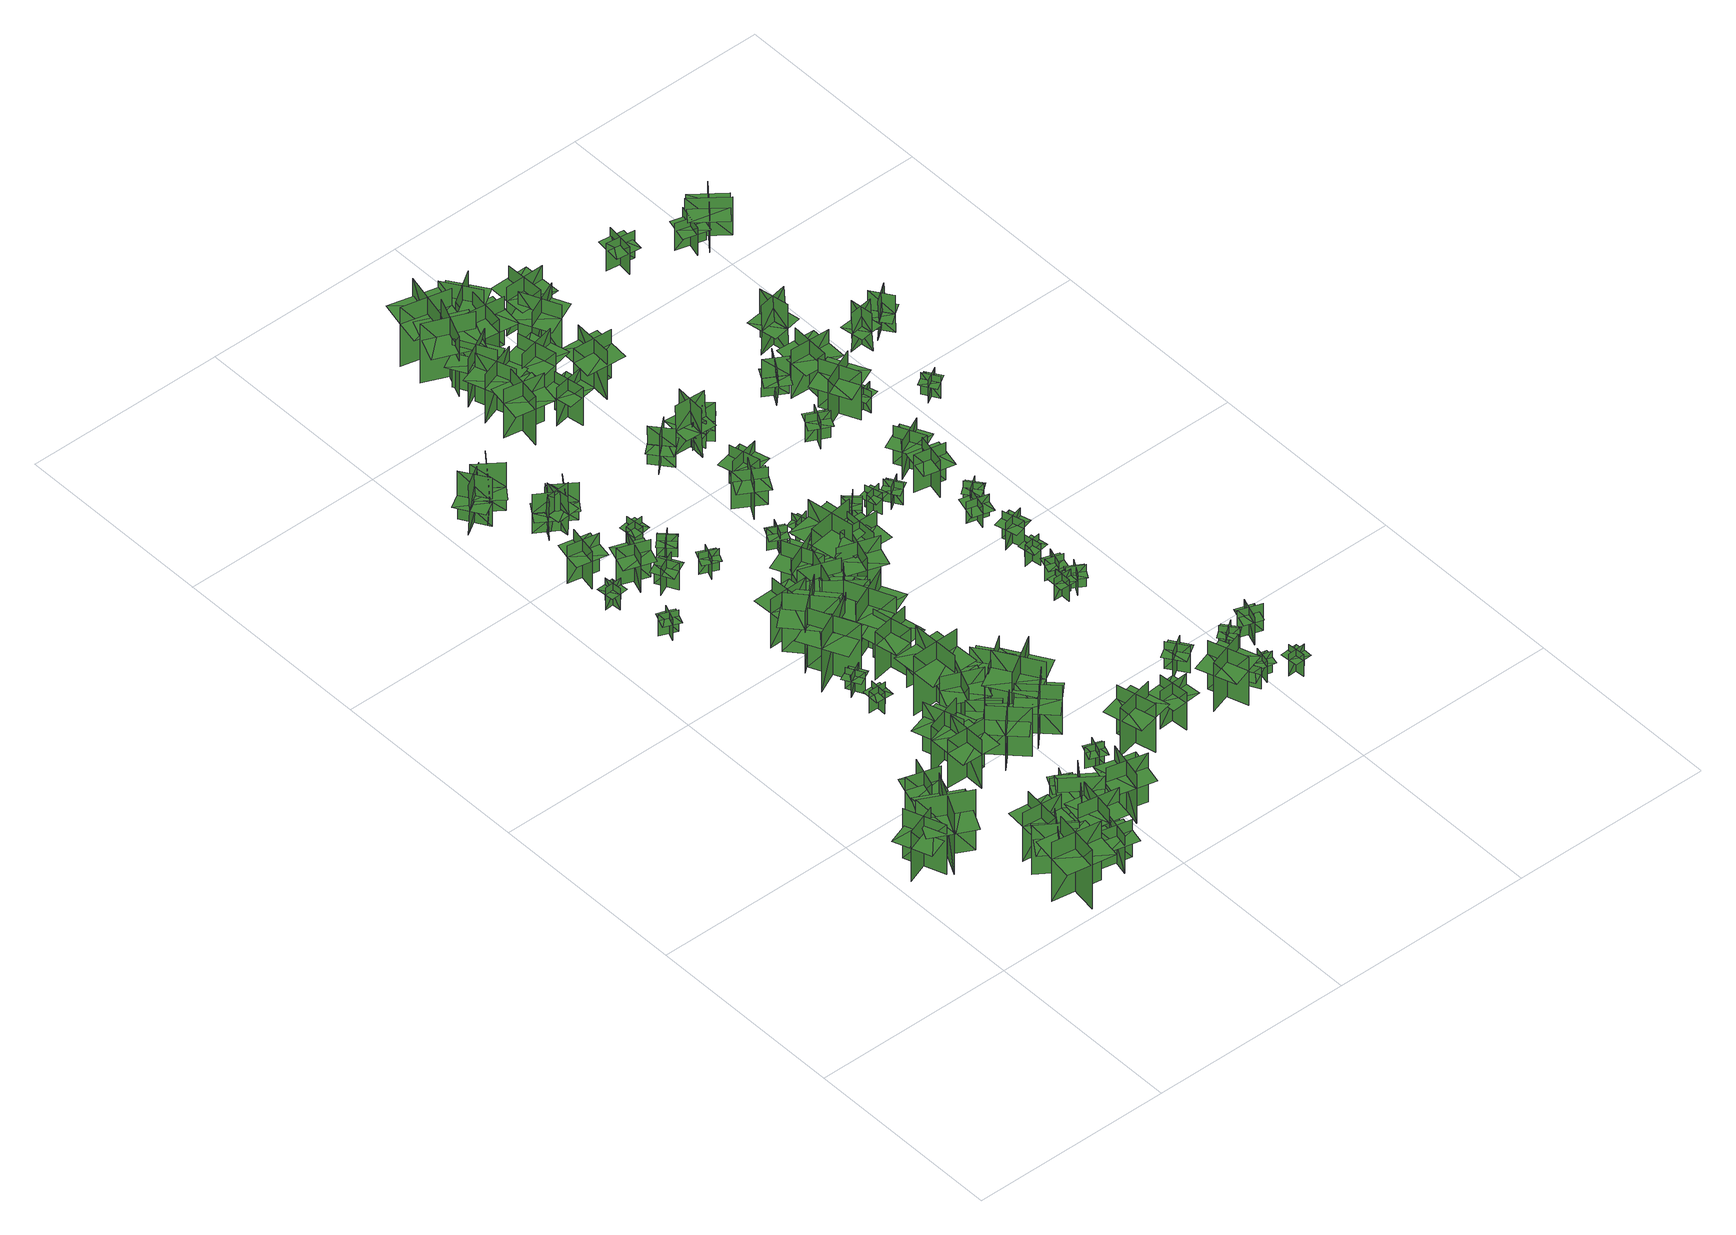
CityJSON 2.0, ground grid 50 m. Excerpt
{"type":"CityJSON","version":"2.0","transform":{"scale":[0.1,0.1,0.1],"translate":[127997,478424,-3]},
"CityObjects":{
"tree1":{"type":"SolitaryVegetationObject","geometry":[{"type":"MultiSurface","lod":"1","boundaries":[[[0,1,2]],[[0,2,3]],[[4,5,6]],[[4,6,7]],[[8,9,10]],[[8,10,11]],[[8,9,12]],[[8,12,13]]]}]},
"tree2":{"type":"SolitaryVegetationObject","geometry":[{"type":"MultiSurface","lod":"1","boundaries":[[[14,15,16]],[[14,16,17]],[[18,19,20]],[[18,20,21]],[[22,23,24]],[[22,24,25]],[[22,23,26]],[[22,26,27]]]}]},
"tree3":{"type":"SolitaryVegetationObject","geometry":[{"type":"MultiSurface","lod":"1","boundaries":[[[28,29,30]],[[28,30,31]],[[32,33,34]],[[32,34,35]],[[36,37,38]],[[36,38,39]],[[36,39,40]],[[36,40,41]]]}]},
"tree4":{"type":"SolitaryVegetationObject","geometry":[{"type":"MultiSurface","lod":"1","boundaries":[[[42,43,44]],[[42,44,45]],[[46,47,48]],[[46,48,49]],[[50,51,52]],[[50,52,53]],[[50,53,54]],[[50,54,55]]]}]},
"tree5":{"type":"SolitaryVegetationObject","geometry":[{"type":"MultiSurface","lod":"1","boundaries":[[[56,57,58]],[[56,58,59]],[[60,61,62]],[[60,62,63]],[[64,65,66]],[[64,66,67]],[[64,65,68]],[[64,68,69]]]}]},
"tree6":{"type":"SolitaryVegetationObject","geometry":[{"type":"MultiSurface","lod":"1","boundaries":[[[70,71,72]],[[70,72,73]],[[74,75,76]],[[74,76,77]],[[78,79,80]],[[78,80,81]],[[78,81,82]],[[78,82,83]]]}]},
"tree7":{"type":"SolitaryVegetationObject","geometry":[{"type":"MultiSurface","lod":"1","boundaries":[[[84,85,86]],[[84,86,87]],[[88,89,90]],[[88,90,91]],[[92,93,94]],[[92,94,95]],[[92,95,96]],[[92,96,97]]]}]},
"tree8":{"type":"SolitaryVegetationObject","geometry":[{"type":"MultiSurface","lod":"1","boundaries":[[[98,99,100]],[[98,100,101]],[[102,103,104]],[[102,104,105]],[[106,107,108]],[[106,108,109]],[[106,109,110]],[[106,110,111]]]}]},
"tree9":{"type":"SolitaryVegetationObject","geometry":[{"type":"MultiSurface","lod":"1","boundaries":[[[112,113,114]],[[112,114,115]],[[116,117,118]],[[116,118,119]],[[120,121,122]],[[120,122,123]],[[120,123,124]],[[120,124,125]]]}]},
"tree10":{"type":"SolitaryVegetationObject","geometry":[{"type":"MultiSurface","lod":"1","boundaries":[[[126,127,128]],[[126,128,129]],[[130,131,132]],[[130,132,133]],[[134,135,136]],[[134,136,137]],[[134,137,138]],[[134,138,139]]]}]},
"tree11":{"type":"SolitaryVegetationObject","geometry":[{"type":"MultiSurface","lod":"1","boundaries":[[[140,141,142]],[[140,142,143]],[[144,145,146]],[[144,146,147]],[[148,149,150]],[[148,150,151]],[[148,151,152]],[[148,152,153]]]}]},
"tree12":{"type":"SolitaryVegetationObject","geometry":[{"type":"MultiSurface","lod":"1","boundaries":[[[154,155,156]],[[154,156,157]],[[158,159,160]],[[158,160,161]],[[162,163,164]],[[162,164,165]],[[162,165,166]],[[162,166,167]]]}]},
"tree13":{"type":"SolitaryVegetationObject","geometry":[{"type":"MultiSurface","lod":"1","boundaries":[[[168,169,170]],[[168,170,171]],[[172,173,174]],[[172,174,175]],[[176,177,178]],[[176,178,179]],[[176,179,180]],[[176,180,181]]]}]},
"tree14":{"type":"SolitaryVegetationObject","geometry":[{"type":"MultiSurface","lod":"1","boundaries":[[[182,183,184]],[[182,184,185]],[[186,187,188]],[[186,188,189]],[[190,191,192]],[[190,192,193]],[[190,193,194]],[[190,194,195]]]}]},
"tree15":{"type":"SolitaryVegetationObject","geometry":[{"type":"MultiSurface","lod":"1","boundaries":[[[196,197,198]],[[196,198,199]],[[200,201,202]],[[200,202,203]],[[204,205,206]],[[204,206,207]],[[204,207,208]],[[204,208,209]]]}]},
"tree16":{"type":"SolitaryVegetationObject","geometry":[{"type":"MultiSurface","lod":"1","boundaries":[[[210,211,212]],[[210,212,213]],[[214,215,216]],[[214,216,217]],[[218,219,220]],[[218,220,221]],[[218,221,222]],[[218,222,223]]]}]},
"tree17":{"type":"SolitaryVegetationObject","geometry":[{"type":"MultiSurface","lod":"1","boundaries":[[[224,225,226]],[[224,226,227]],[[228,229,230]],[[228,230,231]],[[232,233,234]],[[232,234,235]],[[232,235,236]],[[232,236,237]]]}]},
"tree18":{"type":"SolitaryVegetationObject","geometry":[{"type":"MultiSurface","lod":"1","boundaries":[[[238,239,240]],[[238,240,241]],[[242,243,244]],[[242,244,245]],[[246,247,248]],[[246,248,249]],[[246,249,250]],[[246,250,251]]]}]},
"tree19":{"type":"SolitaryVegetationObject","geometry":[{"type":"MultiSurface","lod":"1","boundaries":[[[252,253,254]],[[252,254,255]],[[256,257,258]],[[256,258,259]],[[260,261,262]],[[260,262,263]],[[260,263,264]],[[260,264,265]]]}]},
"tree20":{"type":"SolitaryVegetationObject","geometry":[{"type":"MultiSurface","lod":"1","boundaries":[[[266,267,268]],[[266,268,269]],[[270,271,272]],[[270,272,273]],[[274,275,276]],[[274,276,277]],[[274,277,278]],[[274,278,279]]]}]},
"tree21":{"type":"SolitaryVegetationObject","geometry":[{"type":"MultiSurface","lod":"1","boundaries":[[[280,281,282]],[[280,282,283]],[[284,285,286]],[[284,286,287]],[[288,289,290]],[[288,290,291]],[[288,291,292]],[[288,292,293]]]}]},
"tree22":{"type":"SolitaryVegetationObject","geometry":[{"type":"MultiSurface","lod":"1","boundaries":[[[294,295,296]],[[294,296,297]],[[298,299,300]],[[298,300,301]],[[302,303,299]],[[302,299,298]],[[304,305,295]],[[304,295,294]],[[294,295,306]],[[294,306,307]],[[294,308,309]],[[294,309,295]]]}]},
"tree23":{"type":"SolitaryVegetationObject","geometry":[{"type":"MultiSurface","lod":"1","boundaries":[[[310,311,312]],[[310,312,313]],[[314,315,316]],[[314,316,317]],[[318,319,320]],[[318,320,321]],[[318,321,322]],[[318,322,323]]]}]},
"tree24":{"type":"SolitaryVegetationObject","geometry":[{"type":"MultiSurface","lod":"1","boundaries":[[[324,325,326]],[[324,326,327]],[[328,329,330]],[[328,330,331]],[[332,333,334]],[[332,334,335]],[[332,335,336]],[[332,336,337]]]}]},
"tree25":{"type":"SolitaryVegetationObject","geometry":[{"type":"MultiSurface","lod":"1","boundaries":[[[338,339,340]],[[338,340,341]],[[342,343,344]],[[342,344,345]],[[346,347,348]],[[346,348,349]],[[346,349,350]],[[346,350,351]]]}]},
"tree26":{"type":"SolitaryVegetationObject","geometry":[{"type":"MultiSurface","lod":"1","boundaries":[[[352,353,354]],[[352,354,355]],[[356,357,358]],[[356,358,359]],[[360,361,362]],[[360,362,363]],[[360,363,364]],[[360,364,365]]]}]},
"tree27":{"type":"SolitaryVegetationObject","geometry":[{"type":"MultiSurface","lod":"1","boundaries":[[[366,367,368]],[[366,368,369]],[[370,371,372]],[[370,372,373]],[[374,375,371]],[[374,371,370]],[[376,377,367]],[[376,367,366]],[[366,367,378]],[[366,378,379]],[[366,380,381]],[[366,381,367]]]}]},
"tree28":{"type":"SolitaryVegetationObject","geometry":[{"type":"MultiSurface","lod":"1","boundaries":[[[382,383,384]],[[382,384,385]],[[386,387,388]],[[386,388,389]],[[390,391,392]],[[390,392,393]],[[390,393,394]],[[390,394,395]]]}]},
"tree29":{"type":"SolitaryVegetationObject","geometry":[{"type":"MultiSurface","lod":"1","boundaries":[[[396,397,398]],[[396,398,399]],[[400,401,402]],[[400,402,403]],[[404,405,406]],[[404,406,407]],[[404,407,408]],[[404,408,409]]]}]},
"tree30":{"type":"SolitaryVegetationObject","geometry":[{"type":"MultiSurface","lod":"1","boundaries":[[[410,411,412]],[[410,412,413]],[[414,415,416]],[[414,416,417]],[[418,419,420]],[[418,420,421]],[[418,421,422]],[[418,422,423]]]}]},
"tree31":{"type":"SolitaryVegetationObject","geometry":[{"type":"MultiSurface","lod":"1","boundaries":[[[424,425,426]],[[424,426,427]],[[428,429,430]],[[428,430,431]],[[432,433,429]],[[432,429,428]],[[434,435,425]],[[434,425,424]],[[424,425,436]],[[424,436,437]],[[424,438,439]],[[424,439,425]]]}]},
"tree32":{"type":"SolitaryVegetationObject","geometry":[{"type":"MultiSurface","lod":"1","boundaries":[[[440,441,442]],[[440,442,443]],[[444,445,446]],[[444,446,447]],[[448,449,450]],[[448,450,451]],[[448,451,452]],[[448,452,453]]]}]},
"tree33":{"type":"SolitaryVegetationObject","geometry":[{"type":"MultiSurface","lod":"1","boundaries":[[[454,455,456]],[[454,456,457]],[[458,459,460]],[[458,460,461]],[[462,463,464]],[[462,464,465]],[[462,465,466]],[[462,466,467]]]}]},
"tree34":{"type":"SolitaryVegetationObject","geometry":[{"type":"MultiSurface","lod":"1","boundaries":[[[468,469,470]],[[468,470,471]],[[472,473,474]],[[472,474,475]],[[476,477,473]],[[476,473,472]],[[478,479,469]],[[478,469,468]],[[468,469,480]],[[468,480,481]],[[468,482,483]],[[468,483,469]]]}]},
"tree35":{"type":"SolitaryVegetationObject","geometry":[{"type":"MultiSurface","lod":"1","boundaries":[[[484,485,486]],[[484,486,487]],[[488,489,490]],[[488,490,491]],[[492,493,494]],[[492,494,495]],[[492,495,496]],[[492,496,497]]]}]},
"tree36":{"type":"SolitaryVegetationObject","geometry":[{"type":"MultiSurface","lod":"1","boundaries":[[[498,499,500]],[[498,500,501]],[[502,503,504]],[[502,504,505]],[[506,507,508]],[[506,508,509]],[[506,509,510]],[[506,510,511]]]}]},
"tree37":{"type":"SolitaryVegetationObject","geometry":[{"type":"MultiSurface","lod":"1","boundaries":[[[512,513,514]],[[512,514,515]],[[516,517,518]],[[516,518,519]],[[520,521,517]],[[520,517,516]],[[522,523,513]],[[522,513,512]],[[512,513,524]],[[512,524,525]],[[512,526,527]],[[512,527,513]]]}]},
"tree38":{"type":"SolitaryVegetationObject","geometry":[{"type":"MultiSurface","lod":"1","boundaries":[[[528,529,530]],[[528,530,531]],[[532,533,534]],[[532,534,535]],[[536,537,538]],[[536,538,539]],[[536,539,540]],[[536,540,541]]]}]},
"tree39":{"type":"SolitaryVegetationObject","geometry":[{"type":"MultiSurface","lod":"1","boundaries":[[[542,543,544]],[[542,544,545]],[[546,547,548]],[[546,548,549]],[[550,551,552]],[[550,552,553]],[[550,553,554]],[[550,554,555]]]}]},
"tree40":{"type":"SolitaryVegetationObject","geometry":[{"type":"MultiSurface","lod":"1","boundaries":[[[556,557,558]],[[556,558,559]],[[560,561,562]],[[560,562,563]],[[564,565,566]],[[564,566,567]],[[564,567,568]],[[564,568,569]]]}]},
"tree41":{"type":"SolitaryVegetationObject","geometry":[{"type":"MultiSurface","lod":"1","boundaries":[[[570,571,572]],[[570,572,573]],[[574,575,576]],[[574,576,577]],[[578,579,580]],[[578,580,581]],[[578,581,582]],[[578,582,583]]]}]},
"tree42":{"type":"SolitaryVegetationObject","geometry":[{"type":"MultiSurface","lod":"1","boundaries":[[[584,585,586]],[[584,586,587]],[[588,589,590]],[[588,590,591]],[[592,593,594]],[[592,594,595]],[[592,595,596]],[[592,596,597]]]}]},
"tree43":{"type":"SolitaryVegetationObject","geometry":[{"type":"MultiSurface","lod":"1","boundaries":[[[598,599,600]],[[598,600,601]],[[602,603,604]],[[602,604,605]],[[606,607,608]],[[606,608,609]],[[606,609,610]],[[606,610,611]]]}]},
"tree44":{"type":"SolitaryVegetationObject","geometry":[{"type":"MultiSurface","lod":"1","boundaries":[[[612,613,614]],[[612,614,615]],[[616,617,618]],[[616,618,619]],[[620,621,622]],[[620,622,623]],[[620,623,624]],[[620,624,625]]]}]},
"tree45":{"type":"SolitaryVegetationObject","geometry":[{"type":"MultiSurface","lod":"1","boundaries":[[[626,627,628]],[[626,628,629]],[[630,631,632]],[[630,632,633]],[[634,635,636]],[[634,636,637]],[[634,637,638]],[[634,638,639]]]}]},
"tree46":{"type":"SolitaryVegetationObject","geometry":[{"type":"MultiSurface","lod":"1","boundaries":[[[640,641,642]],[[640,642,643]],[[644,645,646]],[[644,646,647]],[[648,649,650]],[[648,650,651]],[[648,651,652]],[[648,652,653]]]}]},
"tree47":{"type":"SolitaryVegetationObject","geometry":[{"type":"MultiSurface","lod":"1","boundaries":[[[654,655,656]],[[654,656,657]],[[658,659,660]],[[658,660,661]],[[662,663,664]],[[662,664,665]],[[662,665,666]],[[662,666,667]]]}]},
"tree48":{"type":"SolitaryVegetationObject","geometry":[{"type":"MultiSurface","lod":"1","boundaries":[[[668,669,670]],[[668,670,671]],[[672,673,674]],[[672,674,675]],[[676,677,678]],[[676,678,679]],[[676,679,680]],[[676,680,681]]]}]},
"tree49":{"type":"SolitaryVegetationObject","geometry":[{"type":"MultiSurface","lod":"1","boundaries":[[[682,683,684]],[[682,684,685]],[[686,687,688]],[[686,688,689]],[[690,691,692]],[[690,692,693]],[[690,693,694]],[[690,694,695]]]}]},
"tree50":{"type":"SolitaryVegetationObject","geometry":[{"type":"MultiSurface","lod":"1","boundaries":[[[696,697,698]],[[696,698,699]],[[700,701,702]],[[700,702,703]],[[704,705,706]],[[704,706,707]],[[704,707,708]],[[704,708,709]]]}]},
"tree51":{"type":"SolitaryVegetationObject","geometry":[{"type":"MultiSurface","lod":"1","boundaries":[[[710,711,712]],[[710,712,713]],[[714,715,716]],[[714,716,717]],[[718,719,720]],[[718,720,721]],[[718,721,722]],[[718,722,723]]]}]},
"tree52":{"type":"SolitaryVegetationObject","geometry":[{"type":"MultiSurface","lod":"1","boundaries":[[[724,725,726]],[[724,726,727]],[[728,729,730]],[[728,730,731]],[[732,733,734]],[[732,734,735]],[[732,735,736]],[[732,736,737]]]}]},
"tree53":{"type":"SolitaryVegetationObject","geometry":[{"type":"MultiSurface","lod":"1","boundaries":[[[738,739,740]],[[738,740,741]],[[742,743,744]],[[742,744,745]],[[746,747,748]],[[746,748,749]],[[746,749,750]],[[746,750,751]]]}]},
"tree54":{"type":"SolitaryVegetationObject","geometry":[{"type":"MultiSurface","lod":"1","boundaries":[[[752,753,754]],[[752,754,755]],[[756,757,758]],[[756,758,759]],[[760,761,762]],[[760,762,763]],[[760,763,764]],[[760,764,765]]]}]},
"tree55":{"type":"SolitaryVegetationObject","geometry":[{"type":"MultiSurface","lod":"1","boundaries":[[[766,767,768]],[[766,768,769]],[[770,771,772]],[[770,772,773]],[[774,775,776]],[[774,776,777]],[[774,777,778]],[[774,778,779]]]}]},
"tree56":{"type":"SolitaryVegetationObject","geometry":[{"type":"MultiSurface","lod":"1","boundaries":[[[780,781,782]],[[780,782,783]],[[784,785,786]],[[784,786,787]],[[788,789,790]],[[788,790,791]],[[788,791,792]],[[788,792,793]]]}]},
"tree57":{"type":"SolitaryVegetationObject","geometry":[{"type":"MultiSurface","lod":"1","boundaries":[[[794,795,796]],[[794,796,797]],[[798,799,800]],[[798,800,801]],[[802,803,804]],[[802,804,805]],[[802,805,806]],[[802,806,807]]]}]},
"tree58":{"type":"SolitaryVegetationObject","geometry":[{"type":"MultiSurface","lod":"1","boundaries":[[[808,809,810]],[[808,810,811]],[[812,813,814]],[[812,814,815]],[[816,817,813]],[[816,813,812]],[[818,819,809]],[[818,809,808]],[[808,809,820]],[[808,820,821]],[[808,822,823]],[[808,823,809]]]}]},
"tree59":{"type":"SolitaryVegetationObject","geometry":[{"type":"MultiSurface","lod":"1","boundaries":[[[824,825,826]],[[824,826,827]],[[828,829,830]],[[828,830,831]],[[832,833,834]],[[832,834,835]],[[832,835,836]],[[832,836,837]]]}]},
"tree60":{"type":"SolitaryVegetationObject","geometry":[{"type":"MultiSurface","lod":"1","boundaries":[[[838,839,840]],[[838,840,841]],[[842,843,844]],[[842,844,845]],[[846,847,848]],[[846,848,849]],[[846,849,850]],[[846,850,851]]]}]},
"tree61":{"type":"SolitaryVegetationObject","geometry":[{"type":"MultiSurface","lod":"1","boundaries":[[[852,853,854]],[[852,854,855]],[[856,857,858]],[[856,858,859]],[[860,861,862]],[[860,862,863]],[[860,863,864]],[[860,864,865]]]}]},
"tree62":{"type":"SolitaryVegetationObject","geometry":[{"type":"MultiSurface","lod":"1","boundaries":[[[866,867,868]],[[866,868,869]],[[870,871,872]],[[870,872,873]],[[874,875,876]],[[874,876,877]],[[874,877,878]],[[874,878,879]]]}]},
"tree63":{"type":"SolitaryVegetationObject","geometry":[{"type":"MultiSurface","lod":"1","boundaries":[[[880,881,882]],[[880,882,883]],[[884,885,886]],[[884,886,887]],[[888,889,890]],[[888,890,891]],[[888,891,892]],[[888,892,893]]]}]},
"tree64":{"type":"SolitaryVegetationObject","geometry":[{"type":"MultiSurface","lod":"1","boundaries":[[[894,895,896]],[[894,896,897]],[[898,899,900]],[[898,900,901]],[[902,903,904]],[[902,904,905]],[[902,905,906]],[[902,906,907]]]}]},
"tree65":{"type":"SolitaryVegetationObject","geometry":[{"type":"MultiSurface","lod":"1","boundaries":[[[908,909,910]],[[908,910,911]],[[912,913,914]],[[912,914,915]],[[916,917,918]],[[916,918,919]],[[916,919,920]],[[916,920,921]]]}]},
"tree66":{"type":"SolitaryVegetationObject","geometry":[{"type":"MultiSurface","lod":"1","boundaries":[[[922,923,924]],[[922,924,925]],[[926,927,928]],[[926,928,929]],[[930,931,932]],[[930,932,933]],[[930,933,934]],[[930,934,935]]]}]},
"tree67":{"type":"SolitaryVegetationObject","geometry":[{"type":"MultiSurface","lod":"1","boundaries":[[[936,937,938]],[[936,938,939]],[[940,941,942]],[[940,942,943]],[[944,945,946]],[[944,946,947]],[[944,947,948]],[[944,948,949]]]}]},
"tree68":{"type":"SolitaryVegetationObject","geometry":[{"type":"MultiSurface","lod":"1","boundaries":[[[950,951,952]],[[950,952,953]],[[954,955,956]],[[954,956,957]],[[958,959,955]],[[958,955,954]],[[960,961,951]],[[960,951,950]],[[950,951,962]],[[950,962,963]],[[950,964,965]],[[950,965,951]]]}]},
"tree69":{"type":"SolitaryVegetationObject","geometry":[{"type":"MultiSurface","lod":"1","boundaries":[[[966,967,968]],[[966,968,969]],[[970,971,972]],[[970,972,973]],[[974,975,976]],[[974,976,977]],[[974,977,978]],[[974,978,979]]]}]},
"tree70":{"type":"SolitaryVegetationObject","geometry":[{"type":"MultiSurface","lod":"1","boundaries":[[[980,981,982]],[[980,982,983]],[[984,985,986]],[[984,986,987]],[[988,989,985]],[[988,985,984]],[[990,991,981]],[[990,981,980]],[[980,981,992]],[[980,992,993]],[[980,994,995]],[[980,995,981]]]}]},
"tree71":{"type":"SolitaryVegetationObject","geometry":[{"type":"MultiSurface","lod":"1","boundaries":[[[996,997,998]],[[996,998,999]],[[1000,1001,1002]],[[1000,1002,1003]],[[1004,1005,1006]],[[1004,1006,1007]],[[1004,1007,1008]],[[1004,1008,1009]]]}]},
"tree72":{"type":"SolitaryVegetationObject","geometry":[{"type":"MultiSurface","lod":"1","boundaries":[[[1010,1011,1012]],[[1010,1012,1013]],[[1014,1015,1016]],[[1014,1016,1017]],[[1018,1019,1015]],[[1018,1015,1014]],[[1020,1021,1011]],[[1020,1011,1010]],[[1010,1011,1022]],[[1010,1022,1023]],[[1010,1024,1025]],[[1010,1025,1011]]]}]},
"tree73":{"type":"SolitaryVegetationObject","geometry":[{"type":"MultiSurface","lod":"1","boundaries":[[[1026,1027,1028]],[[1026,1028,1029]],[[1030,1031,1032]],[[1030,1032,1033]],[[1034,1035,1036]],[[1034,1036,1037]],[[1034,1037,1038]],[[1034,1038,1039]]]}]},
"tree74":{"type":"SolitaryVegetationObject","geometry":[{"type":"MultiSurface","lod":"1","boundaries":[[[1040,1041,1042]],[[1040,1042,1043]],[[1044,1045,1046]],[[1044,1046,1047]],[[1048,1049,1050]],[[1048,1050,1051]],[[1048,1051,1052]],[[1048,1052,1053]]]}]},
"tree75":{"type":"SolitaryVegetationObject","geometry":[{"type":"MultiSurface","lod":"1","boundaries":[[[1054,1055,1056]],[[1054,1056,1057]],[[1058,1059,1060]],[[1058,1060,1061]],[[1062,1063,1064]],[[1062,1064,1065]],[[1062,1065,1066]],[[1062,1066,1067]]]}]},
"tree76":{"type":"SolitaryVegetationObject","geometry":[{"type":"MultiSurface","lod":"1","boundaries":[[[1068,1069,1070]],[[1068,1070,1071]],[[1072,1073,1074]],[[1072,1074,1075]],[[1076,1077,1078]],[[1076,1078,1079]],[[1076,1079,1080]],[[1076,1080,1081]]]}]},
"tree77":{"type":"SolitaryVegetationObject","geometry":[{"type":"MultiSurface","lod":"1","boundaries":[[[1082,1083,1084]],[[1082,1084,1085]],[[1086,1087,1088]],[[1086,1088,1089]],[[1090,1091,1092]],[[1090,1092,1093]],[[1090,1093,1094]],[[1090,1094,1095]]]}]},
"tree78":{"type":"SolitaryVegetationObject","geometry":[{"type":"MultiSurface","lod":"1","boundaries":[[[1096,1097,1098]],[[1096,1098,1099]],[[1100,1101,1102]],[[1100,1102,1103]],[[1104,1105,1106]],[[1104,1106,1107]],[[1104,1107,1108]],[[1104,1108,1109]]]}]},
"tree79":{"type":"SolitaryVegetationObject","geometry":[{"type":"MultiSurface","lod":"1","boundaries":[[[1110,1111,1112]],[[1110,1112,1113]],[[1114,1115,1116]],[[1114,1116,1117]],[[1118,1119,1120]],[[1118,1120,1121]],[[1118,1121,1122]],[[1118,1122,1123]]]}]},
"tree80":{"type":"SolitaryVegetationObject","geometry":[{"type":"MultiSurface","lod":"1","boundaries":[[[1124,1125,1126]],[[1124,1126,1127]],[[1128,1129,1130]],[[1128,1130,1131]],[[1132,1133,1134]],[[1132,1134,1135]],[[1132,1135,1136]],[[1132,1136,1137]]]}]},
"tree81":{"type":"SolitaryVegetationObject","geometry":[{"type":"MultiSurface","lod":"1","boundaries":[[[1138,1139,1140]],[[1138,1140,1141]],[[1142,1143,1144]],[[1142,1144,1145]],[[1146,1147,1148]],[[1146,1148,1149]],[[1146,1149,1150]],[[1146,1150,1151]]]}]},
"tree82":{"type":"SolitaryVegetationObject","geometry":[{"type":"MultiSurface","lod":"1","boundaries":[[[1152,1153,1154]],[[1152,1154,1155]],[[1156,1157,1158]],[[1156,1158,1159]],[[1160,1161,1162]],[[1160,1162,1163]],[[1160,1163,1164]],[[1160,1164,1165]]]}]},
"tree83":{"type":"SolitaryVegetationObject","geometry":[{"type":"MultiSurface","lod":"1","boundaries":[[[1166,1167,1168]],[[1166,1168,1169]],[[1170,1171,1172]],[[1170,1172,1173]],[[1174,1175,1176]],[[1174,1176,1177]],[[1174,1177,1178]],[[1174,1178,1179]]]}]},
"tree84":{"type":"SolitaryVegetationObject","geometry":[{"type":"MultiSurface","lod":"1","boundaries":[[[1180,1181,1182]],[[1180,1182,1183]],[[1184,1185,1186]],[[1184,1186,1187]],[[1188,1189,1190]],[[1188,1190,1191]],[[1188,1191,1192]],[[1188,1192,1193]]]}]},
"tree85":{"type":"SolitaryVegetationObject","geometry":[{"type":"MultiSurface","lod":"1","boundaries":[[[1194,1195,1196]],[[1194,1196,1197]],[[1198,1199,1200]],[[1198,1200,1201]],[[1202,1203,1204]],[[1202,1204,1205]],[[1202,1205,1206]],[[1202,1206,1207]]]}]},
"tree86":{"type":"SolitaryVegetationObject","geometry":[{"type":"MultiSurface","lod":"1","boundaries":[[[1208,1209,1210]],[[1208,1210,1211]],[[1212,1213,1214]],[[1212,1214,1215]],[[1216,1217,1218]],[[1216,1218,1219]],[[1216,1219,1220]],[[1216,1220,1221]]]}]},
"tree87":{"type":"SolitaryVegetationObject","geometry":[{"type":"MultiSurface","lod":"1","boundaries":[[[1222,1223,1224]],[[1222,1224,1225]],[[1226,1227,1228]],[[1226,1228,1229]],[[1230,1231,1232]],[[1230,1232,1233]],[[1230,1234,1235]],[[1230,1235,1231]]]}]},
"tree88":{"type":"SolitaryVegetationObject","geometry":[{"type":"MultiSurface","lod":"1","boundaries":[[[1236,1237,1238]],[[1236,1238,1239]],[[1240,1241,1242]],[[1240,1242,1243]],[[1244,1245,1246]],[[1244,1246,1247]],[[1244,1247,1248]],[[1244,1248,1249]]]}]},
"tree89":{"type":"SolitaryVegetationObject","geometry":[{"type":"MultiSurface","lod":"1","boundaries":[[[1250,1251,1252]],[[1250,1252,1253]],[[1254,1255,1256]],[[1254,1256,1257]],[[1258,1259,1260]],[[1258,1260,1261]],[[1258,1261,1262]],[[1258,1262,1263]]]}]},
"tree90":{"type":"SolitaryVegetationObject","geometry":[{"type":"MultiSurface","lod":"1","boundaries":[[[1264,1265,1266]],[[1264,1266,1267]],[[1268,1269,1270]],[[1268,1270,1271]],[[1272,1273,1274]],[[1272,1274,1275]],[[1272,1275,1276]],[[1272,1276,1277]]]}]},
"tree91":{"type":"SolitaryVegetationObject","geometry":[{"type":"MultiSurface","lod":"1","boundaries":[[[1278,1279,1280]],[[1278,1280,1281]],[[1282,1283,1284]],[[1282,1284,1285]],[[1286,1287,1288]],[[1286,1288,1289]],[[1286,1289,1290]],[[1286,1290,1291]]]}]},
"tree92":{"type":"SolitaryVegetationObject","geometry":[{"type":"MultiSurface","lod":"1","boundaries":[[[1292,1293,1294]],[[1292,1294,1295]],[[1296,1297,1298]],[[1296,1298,1299]],[[1300,1301,1297]],[[1300,1297,1296]],[[1302,1303,1293]],[[1302,1293,1292]],[[1292,1293,1304]],[[1292,1304,1305]],[[1292,1306,1307]],[[1292,1307,1293]]]}]},
"tree93":{"type":"SolitaryVegetationObject","geometry":[{"type":"MultiSurface","lod":"1","boundaries":[[[1308,1309,1310]],[[1308,1310,1311]],[[1312,1313,1314]],[[1312,1314,1315]],[[1316,1317,1318]],[[1316,1318,1319]],[[1316,1319,1320]],[[1316,1320,1321]]]}]},
"tree94":{"type":"SolitaryVegetationObject","geometry":[{"type":"MultiSurface","lod":"1","boundaries":[[[1322,1323,1324]],[[1322,1324,1325]],[[1326,1327,1328]],[[1326,1328,1329]],[[1330,1331,1332]],[[1330,1332,1333]],[[1330,1333,1334]],[[1330,1334,1335]]]}]},
"tree95":{"type":"SolitaryVegetationObject","geometry":[{"type":"MultiSurface","lod":"1","boundaries":[[[1336,1337,1338]],[[1336,1338,1339]],[[1340,1341,1342]],[[1340,1342,1343]],[[1344,1345,1346]],[[1344,1346,1347]],[[1344,1347,1348]],[[1344,1348,1349]]]}]},
"tree96":{"type":"SolitaryVegetationObject","geometry":[{"type":"MultiSurface","lod":"1","boundaries":[[[1350,1351,1352]],[[1350,1352,1353]],[[1354,1355,1356]],[[1354,1356,1357]],[[1358,1359,1355]],[[1358,1355,1354]],[[1360,1361,1351]],[[1360,1351,1350]],[[1350,1351,1362]],[[1350,1362,1363]],[[1350,1364,1365]],[[1350,1365,1351]]]}]},
"tree97":{"type":"SolitaryVegetationObject","geometry":[{"type":"MultiSurface","lod":"1","boundaries":[[[1366,1367,1368]],[[1366,1368,1369]],[[1370,1371,1372]],[[1370,1372,1373]],[[1374,1375,1376]],[[1374,1376,1377]],[[1374,1377,1378]],[[1374,1378,1379]]]}]},
"tree98":{"type":"SolitaryVegetationObject","geometry":[{"type":"MultiSurface","lod":"1","boundaries":[[[1380,1381,1382]],[[1380,1382,1383]],[[1384,1385,1386]],[[1384,1386,1387]],[[1388,1389,1390]],[[1388,1390,1391]],[[1388,1391,1392]],[[1388,1392,1393]]]}]},
"tree99":{"type":"SolitaryVegetationObject","geometry":[{"type":"MultiSurface","lod":"1","boundaries":[[[1394,1395,1396]],[[1394,1396,1397]],[[1398,1399,1400]],[[1398,1400,1401]],[[1402,1403,1399]],[[1402,1399,1398]],[[1404,1405,1395]],[[1404,1395,1394]],[[1394,1395,1406]],[[1394,1406,1407]],[[1394,1408,1409]],[[1394,1409,1395]]]}]},
"tree100":{"type":"SolitaryVegetationObject","geometry":[{"type":"MultiSurface","lod":"1","boundaries":[[[1410,1411,1412]],[[1410,1412,1413]],[[1414,1415,1416]],[[1414,1416,1417]],[[1418,1419,1415]],[[1418,1415,1414]],[[1420,1421,1411]],[[1420,1411,1410]],[[1410,1411,1422]],[[1410,1422,1423]],[[1410,1424,1425]],[[1410,1425,1411]]]}]},
"tree101":{"type":"SolitaryVegetationObject","geometry":[{"type":"MultiSurface","lod":"1","boundaries":[[[1426,1427,1428]],[[1426,1428,1429]],[[1430,1431,1432]],[[1430,1432,1433]],[[1434,1435,1436]],[[1434,1436,1437]],[[1434,1437,1438]],[[1434,1438,1439]]]}]},
"tree102":{"type":"SolitaryVegetationObject","geometry":[{"type":"MultiSurface","lod":"1","boundaries":[[[1440,1441,1442]],[[1440,1442,1443]],[[1444,1445,1446]],[[1444,1446,1447]],[[1448,1449,1450]],[[1448,1450,1451]],[[1448,1451,1452]],[[1448,1452,1453]]]}]}
},
"vertices":[
[123,356,22],[24,320,22],[24,320,163],[123,356,163],[58,386,22],[94,287,22],[94,287,163],[58,386,163],[122,359,116],[22,323,116],[41,273,116],[140,309,116],[8,363,116],[107,399,116],
[106,277,22],[165,392,22],[165,392,194],[106,277,194],[189,304,22],[74,363,22],[74,363,194],[189,304,194],[109,275,137],[169,390,137],[111,419,137],[52,304,137],[215,366,137],[156,251,137],
[270,127,22],[252,7,22],[252,7,191],[270,127,191],[204,80,22],[325,61,22],[325,61,191],[204,80,191],[204,80,144],[195,20,144],[315,1,144],[325,61,144],[334,122,144],[214,140,144],
[309,113,22],[228,170,22],[228,170,161],[309,113,161],[298,178,22],[241,97,22],[241,97,161],[298,178,161],[298,178,122],[257,207,122],[200,125,122],[241,97,122],[281,68,122],[339,150,122],
[221,450,29],[142,474,29],[142,474,139],[221,450,139],[195,499,29],[170,421,29],[170,421,139],[195,499,139],[222,452,102],[143,477,102],[131,438,102],[209,413,102],[153,509,102],[232,484,102],
[291,254,22],[281,155,22],[281,155,161],[291,254,161],[239,212,22],[338,202,22],[338,202,161],[239,212,161],[239,212,122],[234,162,122],[333,152,122],[338,202,122],[343,251,122],[244,262,122],
[374,42,25],[391,117,25],[391,117,133],[374,42,133],[418,69,25],[342,86,25],[342,86,133],[418,69,133],[418,69,103],[426,106,103],[351,124,103],[342,86,103],[333,49,103],[409,31,103],
[343,154,24],[441,137,24],[441,137,162],[343,154,162],[381,100,24],[398,198,24],[398,198,162],[381,100,162],[381,100,124],[430,91,124],[447,189,124],[398,198,124],[349,206,124],[331,108,124],
[321,436,24],[323,536,24],[323,536,162],[321,436,162],[369,482,24],[269,484,24],[269,484,162],[369,482,162],[369,482,123],[370,532,123],[270,534,123],[269,484,123],[268,434,123],[368,432,123],
[363,242,24],[443,183,24],[443,183,162],[363,242,162],[372,176,24],[431,256,24],[431,256,162],[372,176,162],[372,176,123],[412,146,123],[471,227,123],[431,256,123],[391,286,123],[332,206,123],
[335,509,23],[306,605,23],[306,605,161],[335,509,161],[367,568,23],[271,539,23],[271,539,161],[367,568,161],[367,568,122],[352,615,122],[257,586,122],[271,539,122],[286,491,122],[381,520,122],
[429,314,24],[404,265,24],[404,265,101],[429,314,101],[394,303,24],[443,278,24],[443,278,101],[394,303,101],[394,303,80],[381,279,80],[430,253,80],[443,278,80],[456,302,80],[407,328,80],
[164,1217,21],[123,1234,21],[123,1234,83],[164,1217,83],[153,1245,21],[136,1204,21],[136,1204,83],[153,1245,83],[153,1245,66],[132,1253,66],[115,1212,66],[136,1204,66],[156,1195,66],[173,1236,66],
[90,1363,26],[134,1366,26],[134,1366,88],[90,1363,88],[112,1343,26],[109,1387,26],[109,1387,88],[112,1343,88],[112,1343,70],[134,1345,70],[131,1389,70],[109,1387,70],[86,1386,70],[90,1342,70],
[341,764,23],[297,765,23],[297,765,85],[341,764,85],[322,785,23],[320,741,23],[320,741,85],[322,785,85],[322,785,68],[299,786,68],[298,742,68],[320,741,68],[342,740,68],[344,785,68],
[126,1506,25],[111,1430,25],[111,1430,133],[126,1506,133],[83,1477,25],[159,1462,25],[159,1462,133],[83,1477,133],[83,1477,102],[76,1439,102],[152,1424,102],[159,1462,102],[167,1500,102],[91,1515,102],
[460,199,24],[556,175,24],[556,175,163],[460,199,163],[494,142,24],[517,238,24],[517,238,163],[494,142,163],[494,142,124],[542,130,124],[566,227,124],[517,238,124],[469,250,124],[445,153,124],
[309,854,23],[330,815,23],[330,815,84],[309,854,84],[301,826,23],[340,847,23],[340,847,84],[301,826,84],[301,826,67],[311,806,67],[350,827,67],[340,847,67],[329,866,67],[290,846,67],
[397,512,22],[467,441,22],[467,441,160],[397,512,160],[396,445,22],[467,515,22],[467,515,160],[396,445,160],[396,445,121],[431,410,121],[502,480,121],[467,515,121],[432,551,121],[361,481,121],
[405,521,22],[456,579,22],[456,579,130],[405,521,130],[456,524,22],[398,575,22],[398,575,130],[456,524,130],[456,524,100],[482,553,100],[424,604,100],[398,575,100],[373,546,100],[431,495,100],
[295,957,21],[347,847,21],[347,847,190],[295,957,190],[267,881,21],[377,933,21],[377,933,190],[267,881,190],[267,881,143],[294,826,143],[403,878,143],[377,933,143],[351,988,143],[241,936,143],
[92,1725,77],[52,1790,77],[18,1770,77],[58,1705,77],[40,1737,77],[105,1776,77],[103,1780,147],[38,1740,147],[38,1740,7],[103,1780,7],[94,1727,7],[54,1792,7],[52,1790,147],[92,1725,147],[125,1745,77],[85,1811,77],
[175,1350,33],[201,1423,33],[201,1423,140],[175,1350,140],[222,1372,33],[149,1398,33],[149,1398,140],[222,1372,140],[222,1372,110],[235,1409,110],[161,1434,110],[149,1398,110],[136,1361,110],[209,1336,110],
[445,666,22],[406,574,22],[406,574,160],[445,666,160],[384,641,22],[475,602,22],[475,602,160],[384,641,160],[384,641,121],[364,596,121],[456,556,121],[475,602,121],[495,648,121],[403,687,121],
[286,1027,22],[365,935,22],[365,935,191],[286,1027,191],[279,946,22],[372,1025,22],[372,1025,191],[279,946,191],[279,946,144],[319,900,144],[411,979,144],[372,1025,144],[332,1072,144],[240,992,144],
[251,1340,32],[201,1315,32],[201,1315,109],[251,1340,109],[215,1352,32],[241,1303,32],[241,1303,109],[215,1352,109],[215,1352,87],[191,1339,87],[216,1290,87],[241,1303,87],[265,1315,87],[240,1364,87],
[138,1734,87],[77,1780,87],[53,1749,88],[114,1702,88],[85,1726,87],[132,1786,87],[128,1789,157],[82,1728,157],[82,1728,17],[128,1789,17],[140,1736,17],[79,1783,17],[77,1780,157],[138,1734,157],[161,1764,87],[100,1811,87],
[429,644,21],[427,766,21],[427,766,191],[429,644,191],[486,702,21],[364,700,21],[364,700,191],[486,702,191],[486,702,143],[484,763,143],[363,761,143],[364,700,143],[365,639,143],[487,641,143],
[321,1099,22],[323,1000,22],[323,1000,160],[321,1099,160],[275,1051,22],[374,1054,22],[374,1054,160],[275,1051,160],[275,1051,122],[276,1002,122],[376,1004,122],[374,1054,122],[373,1104,122],[273,1101,122],
[566,326,22],[525,341,22],[525,341,84],[566,326,84],[554,353,22],[539,311,22],[539,311,84],[554,353,84],[554,353,67],[534,360,67],[518,319,67],[539,311,67],[559,303,67],[575,345,67],
[136,1649,72],[186,1617,72],[203,1642,72],[153,1675,72],[176,1658,72],[144,1608,72],[147,1607,127],[179,1656,127],[179,1656,18],[147,1607,18],[135,1647,18],[185,1615,18],[186,1617,127],[136,1649,127],[120,1624,72],[170,1591,72],
[432,742,25],[440,796,25],[440,796,102],[432,742,102],[462,764,25],[407,771,25],[407,771,102],[462,764,102],[462,764,80],[466,791,80],[411,798,80],[407,771,80],[403,744,80],[458,736,80],
[492,452,22],[563,522,22],[563,522,161],[492,452,161],[558,451,22],[488,522,22],[488,522,161],[558,451,161],[558,451,122],[594,486,122],[524,557,122],[488,522,122],[453,487,122],[523,416,122],
[216,1626,73],[157,1622,73],[159,1591,73],[219,1596,73],[190,1595,73],[186,1654,73],[182,1654,128],[186,1594,128],[186,1594,19],[182,1654,19],[216,1629,19],[157,1625,19],[157,1622,128],[216,1626,128],[214,1656,73],[155,1652,73],
[471,851,22],[374,833,22],[374,833,160],[471,851,160],[417,889,22],[435,791,22],[435,791,160],[417,889,160],[417,889,121],[368,880,121],[387,782,121],[435,791,121],[484,800,121],[466,898,121],
[482,523,20],[585,587,20],[585,587,190],[482,523,190],[560,504,20],[497,608,20],[497,608,190],[560,504,190],[560,504,142],[612,536,142],[549,639,142],[497,608,142],[445,576,142],[508,472,142],
[234,1612,72],[185,1646,72],[167,1621,72],[216,1587,72],[193,1604,72],[227,1652,72],[224,1654,127],[190,1606,127],[190,1606,18],[224,1654,18],[235,1614,18],[186,1648,18],[185,1646,127],[234,1612,127],[251,1636,72],[202,1671,72],
[406,970,23],[455,859,23],[455,859,192],[406,970,192],[376,895,23],[487,944,23],[487,944,192],[376,895,192],[376,895,144],[400,839,144],[512,888,144],[487,944,144],[463,1000,144],[351,951,144],
[549,588,21],[492,669,21],[492,669,160],[549,588,160],[561,653,21],[480,596,21],[480,596,160],[561,653,160],[561,653,121],[532,694,121],[451,637,121],[480,596,121],[508,555,121],[590,612,121],
[289,1477,28],[244,1474,28],[244,1474,90],[289,1477,90],[266,1497,28],[270,1452,28],[270,1452,90],[266,1497,90],[266,1497,73],[244,1495,73],[248,1451,73],[270,1452,73],[292,1454,73],[288,1498,73],
[305,1414,30],[273,1383,30],[273,1383,92],[305,1414,92],[276,1414,30],[307,1383,30],[307,1383,92],[276,1414,92],[276,1414,75],[260,1399,75],[291,1367,75],[307,1383,75],[322,1398,75],[291,1430,75],
[335,1327,27],[317,1286,27],[317,1286,88],[335,1327,88],[307,1316,27],[348,1298,27],[348,1298,88],[307,1316,88],[307,1316,71],[298,1296,71],[339,1278,71],[348,1298,71],[356,1318,71],[316,1336,71],
[393,1023,22],[471,961,22],[471,961,161],[393,1023,161],[400,957,22],[462,1035,22],[462,1035,161],[400,957,161],[400,957,122],[439,926,122],[501,1004,122],[462,1035,122],[423,1066,122],[361,988,122],
[470,1050,22],[376,1083,22],[376,1083,160],[470,1050,160],[441,1110,22],[408,1016,22],[408,1016,160],[441,1110,160],[441,1110,121],[394,1126,121],[361,1032,121],[408,1016,121],[455,999,121],[488,1093,121],
[703,343,20],[606,321,20],[606,321,159],[703,343,159],[647,379,20],[670,282,20],[670,282,159],[647,379,159],[647,379,120],[598,367,120],[621,270,120],[670,282,120],[718,293,120],[695,390,120],
[410,1173,22],[449,1081,22],[449,1081,160],[410,1173,160],[385,1111,22],[476,1151,22],[476,1151,160],[385,1111,160],[385,1111,121],[405,1066,121],[496,1105,121],[476,1151,121],[456,1197,121],[365,1157,121],
[542,1109,22],[511,1015,22],[511,1015,160],[542,1109,160],[482,1080,22],[577,1048,22],[577,1048,160],[482,1080,160],[482,1080,121],[467,1033,121],[561,1001,121],[577,1048,121],[593,1096,121],[498,1127,121],
[756,366,23],[762,289,23],[762,289,130],[756,366,130],[722,327,23],[799,333,23],[799,333,130],[722,327,130],[722,327,100],[725,288,100],[803,294,100],[799,333,100],[796,372,100],[719,365,100],
[532,1086,22],[514,1206,22],[514,1206,191],[532,1086,191],[580,1150,22],[460,1133,22],[460,1133,191],[580,1150,191],[580,1150,144],[572,1211,144],[451,1193,144],[460,1133,144],[469,1072,144],[589,1090,144],
[477,1252,23],[496,1292,23],[496,1292,85],[477,1252,85],[505,1261,23],[465,1281,23],[465,1281,85],[505,1261,85],[505,1261,67],[515,1281,67],[475,1301,67],[465,1281,67],[455,1261,67],[495,1241,67],
[333,1941,22],[316,1843,22],[316,1843,160],[333,1941,160],[279,1903,22],[377,1886,22],[377,1886,160],[279,1903,160],[279,1903,121],[270,1854,121],[368,1837,121],[377,1886,121],[386,1935,121],[288,1952,121],
[569,1060,25],[571,1160,25],[571,1160,164],[569,1060,164],[617,1106,25],[518,1108,25],[518,1108,164],[617,1106,164],[617,1106,125],[618,1156,125],[518,1157,125],[518,1108,125],[517,1058,125],[616,1056,125],
[281,1963,22],[376,1995,22],[376,1995,160],[281,1963,160],[341,1933,22],[309,2027,22],[309,2027,160],[341,1933,160],[341,1933,121],[388,1949,121],[356,2043,121],[309,2027,121],[262,2012,121],[293,1917,121],
[549,1240,24],[535,1282,24],[535,1282,86],[549,1240,86],[562,1266,24],[520,1252,24],[520,1252,86],[562,1266,86],[562,1266,68],[556,1287,68],[514,1273,68],[520,1252,68],[527,1231,68],[569,1245,68],
[286,2023,22],[373,2070,22],[373,2070,160],[286,2023,160],[349,2003,22],[302,2091,22],[302,2091,160],[349,2003,160],[349,2003,121],[393,2027,121],[345,2115,121],[302,2091,121],[258,2067,121],[305,1980,121],
[558,1383,25],[491,1423,25],[491,1423,133],[558,1383,133],[545,1433,25],[506,1367,25],[506,1367,133],[545,1433,133],[545,1433,103],[512,1453,103],[472,1386,103],[506,1367,103],[539,1347,103],[578,1414,103],
[372,2097,21],[260,2145,21],[260,2145,190],[372,2097,190],[342,2173,21],[294,2061,21],[294,2061,190],[342,2173,190],[342,2173,143],[286,2197,143],[238,2085,143],[294,2061,143],[350,2037,143],[398,2149,143],
[499,1646,72],[453,1607,72],[473,1584,72],[519,1622,72],[496,1605,72],[458,1650,72],[455,1648,127],[493,1602,127],[493,1602,18],[455,1648,18],[497,1648,18],[452,1609,18],[453,1607,127],[499,1646,127],[479,1669,72],[434,1630,72],
[614,1261,24],[580,1232,24],[580,1232,85],[614,1261,85],[584,1264,24],[613,1230,24],[613,1230,85],[584,1264,85],[584,1264,68],[567,1249,68],[596,1215,68],[613,1230,68],[630,1244,68],[601,1278,68],
[312,2141,21],[340,2260,21],[340,2260,190],[312,2141,190],[381,2183,21],[262,2211,21],[262,2211,190],[381,2183,190],[381,2183,143],[395,2243,143],[276,2271,143],[262,2211,143],[249,2152,143],[367,2124,143],
[417,1898,23],[429,1822,23],[429,1822,131],[417,1898,131],[386,1857,23],[463,1869,23],[463,1869,131],[386,1857,131],[386,1857,100],[392,1819,100],[469,1830,100],[463,1869,100],[457,1907,100],[381,1895,100],
[540,1485,27],[558,1410,27],[558,1410,135],[540,1485,135],[512,1442,27],[588,1460,27],[588,1460,135],[512,1442,135],[512,1442,105],[521,1404,105],[597,1422,105],[588,1460,105],[579,1497,105],[503,1479,105],
[938,326,21],[843,295,21],[843,295,160],[938,326,160],[879,356,21],[910,261,21],[910,261,160],[879,356,160],[879,356,121],[831,340,121],[863,246,121],[910,261,121],[957,277,121],[926,372,121],
[888,455,22],[842,424,22],[842,424,99],[888,455,99],[852,462,22],[883,416,22],[883,416,99],[852,462,99],[852,462,78],[829,447,78],[860,401,78],[883,416,78],[906,431,78],[875,477,78],
[415,2013,21],[436,1916,21],[436,1916,160],[415,2013,160],[379,1958,21],[476,1979,21],[476,1979,160],[379,1958,160],[379,1958,121],[389,1909,121],[487,1930,121],[476,1979,121],[465,2028,121],[368,2006,121],
[648,1221,24],[679,1253,24],[679,1253,85],[648,1221,85],[678,1222,24],[646,1252,24],[646,1252,85],[678,1222,85],[678,1222,68],[693,1238,68],[661,1268,68],[646,1252,68],[631,1236,68],[663,1206,68],
[934,325,26],[934,325,88],[959,278,88],[959,278,26],[969,314,26],[969,314,88],[923,290,88],[923,290,26],[976,318,68],[963,342,68],[906,311,68],[919,288,68],[932,264,68],[988,294,68],
[554,1590,86],[560,1666,86],[520,1669,86],[515,1592,86],[519,1629,86],[595,1623,86],[595,1628,156],[519,1633,156],[519,1633,16],[595,1628,16],[557,1589,16],[563,1666,16],[560,1666,156],[554,1590,156],[593,1587,86],[598,1663,86],
[469,2118,21],[370,2131,21],[370,2131,159],[469,2118,159],[429,2171,21],[415,2072,21],[415,2072,159],[429,2171,159],[429,2171,121],[380,2177,121],[366,2079,121],[415,2072,121],[465,2065,121],[478,2164,121],
[567,1645,57],[580,1604,57],[601,1611,57],[588,1651,57],[593,1632,57],[553,1619,57],[554,1617,96],[594,1629,96],[594,1629,18],[554,1617,18],[566,1645,18],[578,1604,18],[580,1604,96],[567,1645,96],[547,1639,57],[559,1598,57],
[838,791,22],[837,747,22],[837,747,84],[838,791,84],[816,771,22],[861,770,22],[861,770,84],[816,771,84],[816,771,67],[816,749,67],[860,748,67],[861,770,67],[861,792,67],[817,793,67],
[567,1651,72],[610,1610,72],[631,1632,72],[588,1673,72],[608,1653,72],[567,1609,72],[570,1607,126],[611,1650,126],[611,1650,17],[570,1607,17],[565,1649,17],[608,1608,17],[610,1610,126],[567,1651,126],[546,1629,72],[589,1588,72],
[991,326,28],[981,283,28],[981,283,89],[991,326,89],[966,311,28],[1009,300,28],[1009,300,89],[966,311,89],[966,311,72],[961,289,72],[1004,279,72],[1009,300,72],[1014,322,72],[971,332,72],
[733,1231,24],[690,1220,24],[690,1220,85],[733,1231,85],[707,1246,24],[719,1204,24],[719,1204,85],[707,1246,85],[707,1246,68],[686,1241,68],[697,1198,68],[719,1204,68],[740,1209,68],[729,1252,68],
[449,2159,22],[395,2242,22],[395,2242,161],[449,2159,161],[463,2224,22],[380,2169,22],[380,2169,161],[463,2224,161],[463,2224,122],[436,2265,122],[353,2211,122],[380,2169,122],[407,2127,122],[491,2182,122],
[521,1850,21],[528,1950,21],[528,1950,159],[521,1850,159],[571,1894,21],[472,1901,21],[472,1901,159],[571,1894,159],[571,1894,120],[575,1943,120],[475,1950,120],[472,1901,120],[468,1851,120],[567,1844,120],
[886,788,22],[863,750,22],[863,750,84],[886,788,84],[857,781,22],[895,759,22],[895,759,84],[857,781,84],[857,781,66],[846,762,66],[884,740,66],[895,759,66],[906,778,66],[868,800,66],
[857,803,22],[870,845,22],[870,845,83],[857,803,83],[883,816,22],[841,829,22],[841,829,83],[883,816,83],[883,816,66],[890,837,66],[848,851,66],[841,829,66],[834,808,66],[877,795,66],
[1010,432,23],[974,406,23],[974,406,85],[1010,432,85],[980,436,23],[1007,401,23],[1007,401,85],[980,436,85],[980,436,68],[963,423,68],[989,388,68],[1007,401,68],[1025,414,68],[998,450,68],
[743,1204,23],[780,1228,23],[780,1228,85],[743,1204,85],[771,1198,23],[748,1235,23],[748,1235,85],[771,1198,85],[771,1198,68],[790,1209,68],[767,1247,68],[748,1235,68],[729,1223,68],[753,1186,68],
[883,896,22],[839,889,22],[839,889,83],[883,896,83],[859,913,22],[866,870,22],[866,870,83],[859,913,83],[859,913,66],[837,909,66],[845,866,66],[866,870,66],[888,873,66],[881,917,66],
[1051,295,23],[1054,251,23],[1054,251,85],[1051,295,85],[1031,273,23],[1076,275,23],[1076,275,85],[1031,273,85],[1031,273,68],[1033,251,68],[1077,253,68],[1076,275,68],[1075,298,68],[1030,295,68],
[480,2042,21],[571,2083,21],[571,2083,160],[480,2042,160],[542,2018,21],[501,2109,21],[501,2109,160],[542,2018,160],[542,2018,121],[587,2039,121],[546,2130,121],[501,2109,121],[455,2088,121],[497,1998,121],
[861,987,21],[876,933,21],[876,933,98],[861,987,98],[843,955,21],[896,969,21],[896,969,98],[843,955,98],[843,955,77],[850,928,77],[903,942,77],[896,969,77],[889,996,77],[836,982,77],
[832,1068,23],[832,1068,85],[884,1054,85],[884,1054,23],[864,1086,23],[864,1086,85],[850,1036,85],[850,1036,23],[866,1093,65],[840,1100,65],[823,1039,65],[849,1032,65],[875,1024,65],[892,1086,65],
[536,2180,24],[537,2080,24],[537,2080,162],[536,2180,162],[489,2132,24],[589,2134,24],[589,2134,162],[489,2132,162],[489,2132,124],[490,2083,124],[589,2084,124],[589,2134,124],[588,2183,124],[489,2182,124],
[1042,392,22],[1061,448,22],[1061,448,100],[1042,392,100],[1084,413,22],[1028,432,22],[1028,432,100],[1084,413,100],[1044,397,80],[1061,448,80],[1039,455,80],[1022,404,80],[1066,390,80],[1083,441,80],
[776,1485,28],[751,1436,28],[751,1436,105],[776,1485,105],[741,1474,28],[790,1449,28],[790,1449,105],[741,1474,105],[741,1474,84],[728,1449,84],[778,1424,84],[790,1449,84],[803,1474,84],[753,1498,84],
[889,1197,22],[814,1213,22],[814,1213,129],[889,1197,129],[862,1241,22],[845,1165,22],[845,1165,129],[862,1241,129],[862,1241,99],[824,1249,99],[807,1173,99],[845,1165,99],[883,1157,99],[900,1232,99],
[899,1117,22],[864,1091,22],[864,1091,84],[899,1117,84],[870,1121,22],[897,1086,22],[897,1086,84],[870,1121,84],[870,1121,67],[853,1108,67],[879,1073,67],[897,1086,67],[914,1099,67],[888,1135,67],
[840,1308,22],[873,1238,22],[873,1238,130],[840,1308,130],[822,1259,22],[892,1293,22],[892,1293,130],[822,1259,130],[822,1259,99],[839,1224,99],[909,1258,99],[892,1293,99],[875,1328,99],[805,1294,99],
[821,1615,71],[770,1645,71],[754,1618,71],[806,1588,71],[781,1604,71],[811,1655,71],[808,1657,125],[778,1606,125],[778,1606,16],[808,1657,16],[822,1617,16],[771,1647,16],[770,1645,125],[821,1615,125],[836,1641,71],[785,1671,71],
[897,1517,24],[806,1475,24],[806,1475,162],[897,1517,162],[835,1540,24],[876,1450,24],[876,1450,162],[835,1540,162],[835,1540,124],[789,1519,124],[831,1429,124],[876,1450,124],[922,1471,124],[880,1561,124],
[877,1463,30],[920,1474,30],[920,1474,91],[877,1463,91],[902,1448,30],[891,1490,30],[891,1490,91],[902,1448,91],[902,1448,74],[924,1453,74],[912,1496,74],[891,1490,74],[869,1485,74],[881,1442,74],
[864,1646,18],[859,1546,18],[859,1546,157],[864,1646,157],[814,1601,18],[914,1597,18],[914,1597,157],[814,1601,157],[814,1601,118],[812,1552,118],[912,1547,118],[914,1597,118],[916,1647,118],[817,1651,118],
[907,1719,76],[895,1794,76],[855,1788,77],[868,1712,77],[863,1749,76],[939,1761,76],[938,1766,146],[863,1753,146],[863,1753,6],[938,1766,6],[910,1719,6],[898,1795,6],[895,1794,146],[907,1719,146],[945,1725,77],[933,1801,77],
[1011,1392,31],[1049,1415,31],[1049,1415,93],[1011,1392,93],[1040,1385,31],[1017,1423,31],[1017,1423,93],[1040,1385,93],[1040,1385,76],[1059,1397,76],[1035,1434,76],[1017,1423,76],[998,1411,76],[1021,1374,76],
[848,2137,23],[777,2146,23],[777,2146,101],[848,2137,101],[816,2177,23],[807,2106,23],[807,2106,101],[816,2177,101],[816,2174,79],[785,2178,79],[777,2113,79],[808,2109,79],[839,2105,79],[847,2170,79],
[1036,1599,71],[1029,1657,71],[998,1654,71],[1006,1595,71],[1003,1623,71],[1062,1631,71],[1062,1634,126],[1003,1627,126],[1003,1627,17],[1062,1634,17],[1039,1599,17],[1031,1658,17],[1029,1657,126],[1036,1599,126],[1066,1602,71],[1059,1661,71],
[1111,1610,70],[1077,1659,70],[1052,1641,70],[1086,1592,70],[1071,1616,70],[1119,1651,70],[1117,1654,124],[1069,1619,124],[1069,1619,15],[1117,1654,15],[1113,1612,15],[1079,1660,15],[1077,1659,124],[1111,1610,124],[1136,1628,70],[1102,1676,70],
[971,2125,22],[953,2056,22],[953,2056,100],[971,2125,100],[927,2099,22],[997,2080,22],[997,2080,100],[927,2099,100],[930,2098,78],[922,2068,78],[986,2051,78],[994,2081,78],[1002,2111,78],[938,2128,78],
[978,2047,22],[1041,2125,22],[1041,2125,131],[978,2047,131],[1049,2055,22],[971,2118,22],[971,2118,131],[1049,2055,131],[1046,2058,101],[1074,2092,101],[1002,2150,101],[975,2116,101],[947,2082,101],[1018,2024,101]
]}
